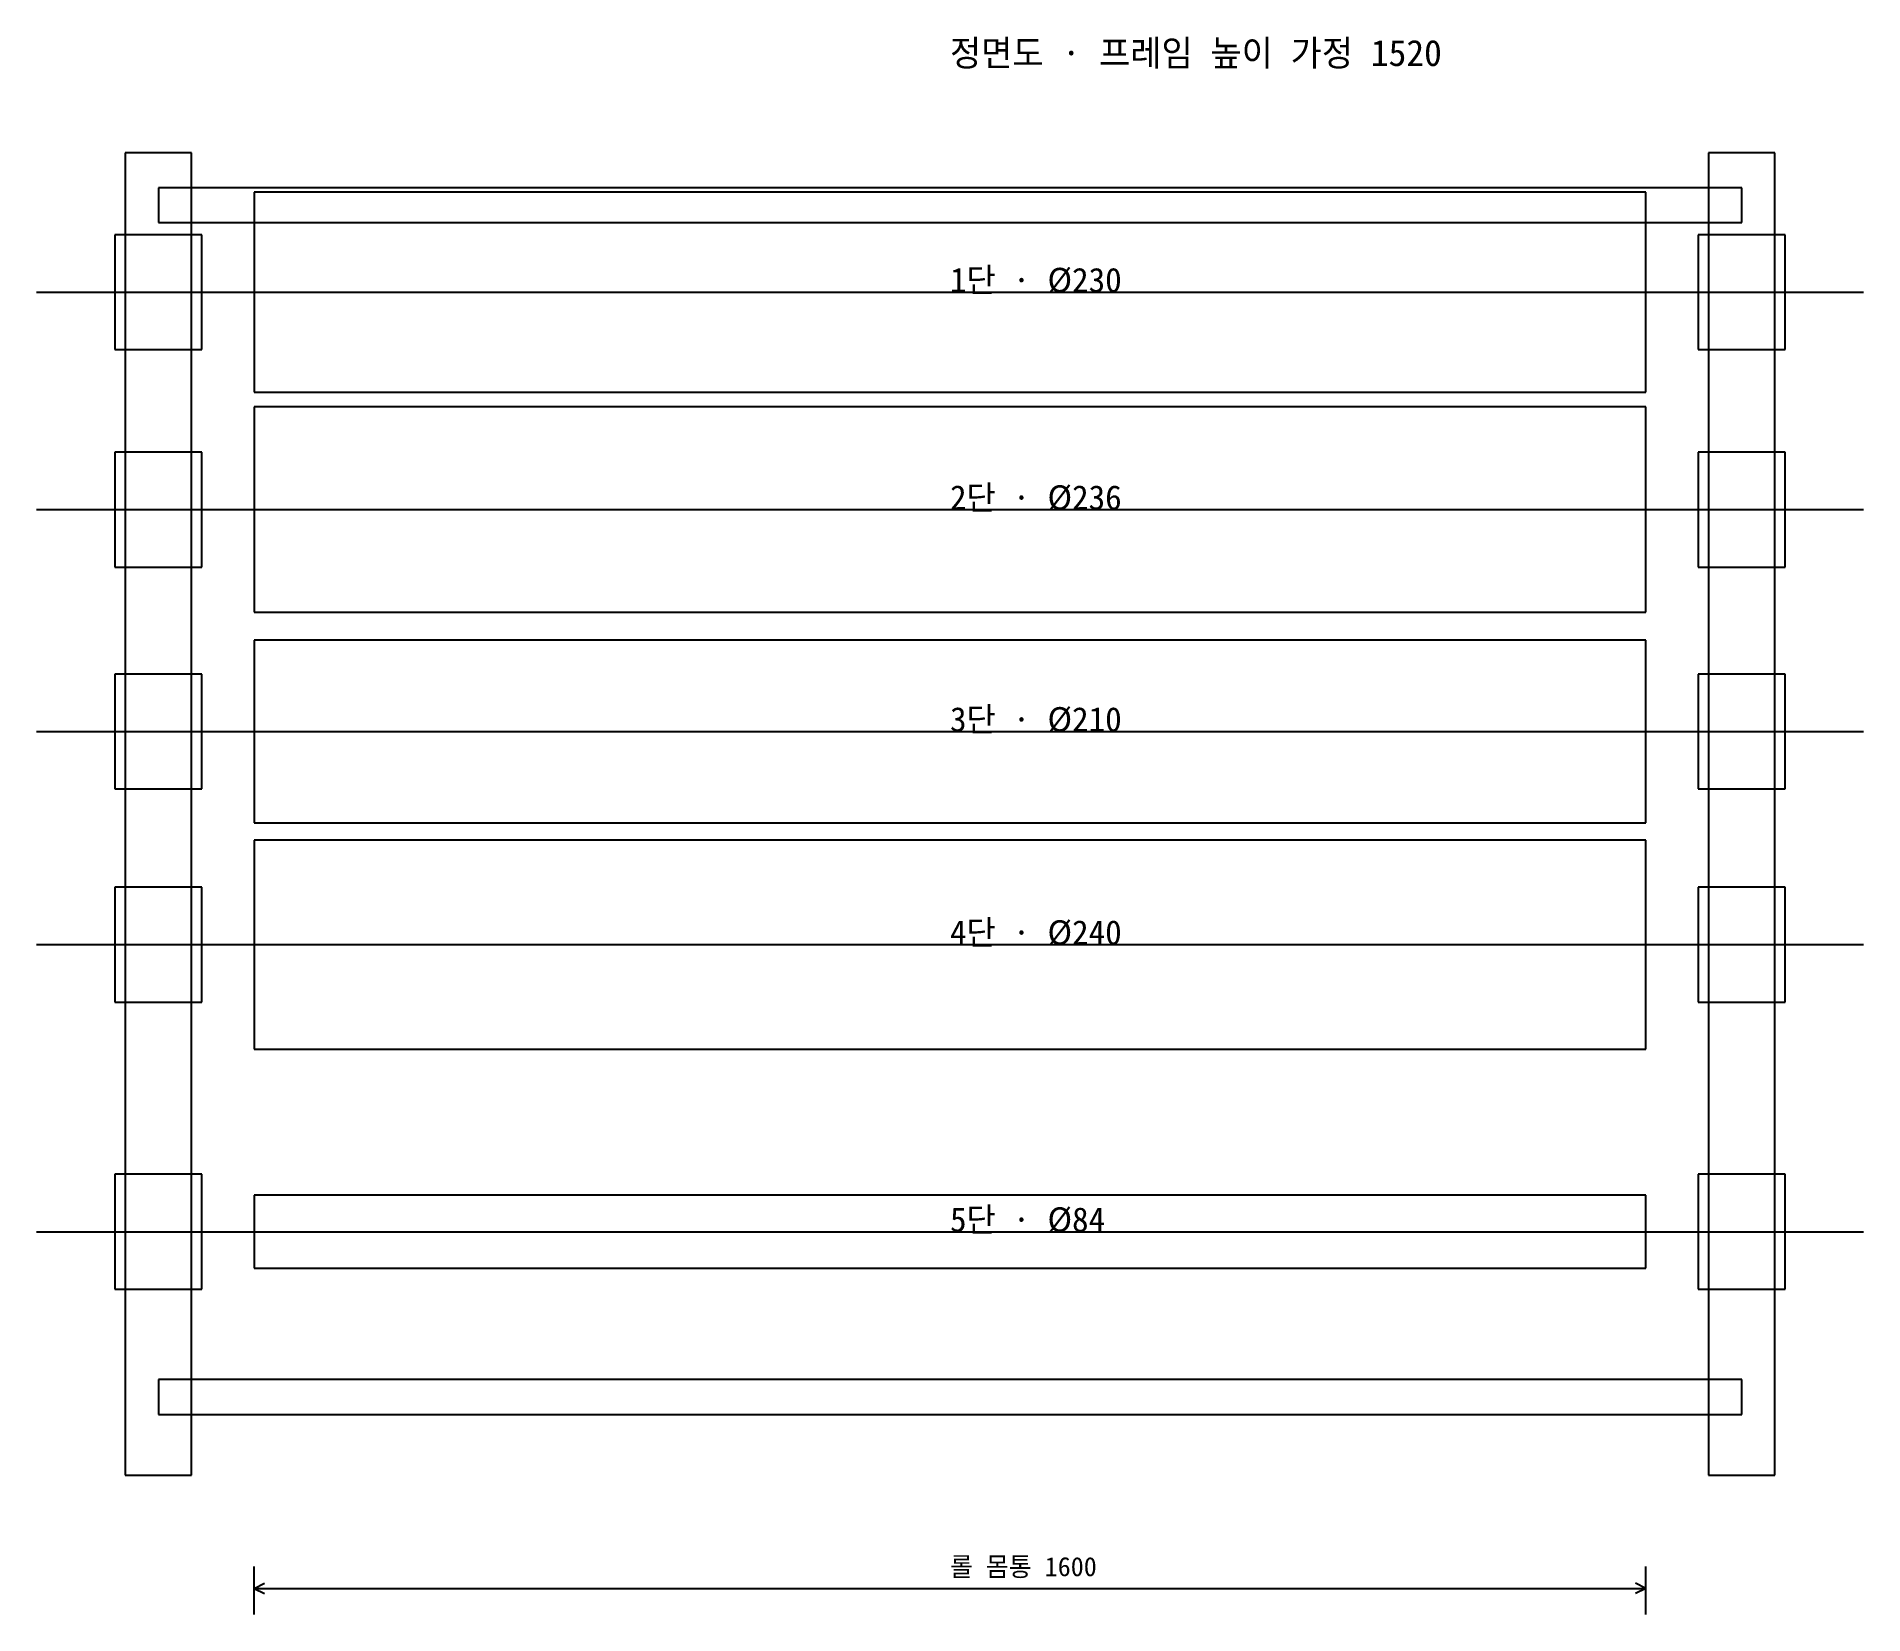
# Model space of a CAD drawing. Header units: millimetres. Extents: x -1050 to 1050, y -160 to 1654.
import ezdxf

# ---------------------------------------------------------------- set-up
doc = ezdxf.new("R2010")
doc.units = ezdxf.units.MM

msp = doc.modelspace()

# ---------------------------------------------------------------- linework, layer by layer
at = {"layer": 'CENTER'}
for p, q in [((-1050, 1360), (1050, 1360)), ((-1050, 1110), (1050, 1110)), ((-1050, 855), (1050, 855)), ((-1050, 610), (1050, 610)), ((-1050, 280), (1050, 280))]:
    msp.add_line(p, q, dxfattribs=at)
at = {"layer": 'DIM'}
for p, q in [((-800, -160), (-800, -105)), ((800, -160), (800, -105)), ((-800, -130), (-788, -124)), ((800, -130), (788, -124)), ((-800, -130), (800, -130)), ((-800, -130), (-788, -136)), ((800, -130), (788, -136))]:
    msp.add_line(p, q, dxfattribs=at)
at = {"layer": 'OBJECT'}
for p, q in [((-872, 1520), (-948, 1520)), ((-948, 1520), (-948, 0)), ((-872, 0), (-872, 1520)), ((948, 1520), (872, 1520)), ((872, 1520), (872, 0)), ((948, 0), (948, 1520)), ((910, 1480), (-910, 1480)), ((-910, 1480), (-910, 1440)), ((800, 1475), (-800, 1475)), ((-800, 1475), (-800, 1245)), ((800, 1245), (800, 1475)), ((910, 1440), (910, 1480)), ((-910, 1440), (910, 1440)), ((-860, 1426), (-960, 1426)), ((-960, 1426), (-960, 1294)), ((-860, 1294), (-860, 1426)), ((960, 1426), (860, 1426)), ((860, 1426), (860, 1294)), ((960, 1294), (960, 1426)), ((-960, 1294), (-860, 1294)), ((860, 1294), (960, 1294)), ((-800, 1245), (800, 1245)), ((800, 1228), (-800, 1228)), ((-800, 1228), (-800, 992)), ((800, 992), (800, 1228)), ((-860, 1176), (-960, 1176)), ((-960, 1176), (-960, 1044)), ((-860, 1044), (-860, 1176)), ((960, 1176), (860, 1176)), ((860, 1176), (860, 1044)), ((960, 1044), (960, 1176)), ((-960, 1044), (-860, 1044)), ((860, 1044), (960, 1044)), ((-800, 992), (800, 992)), ((800, 960), (-800, 960)), ((-800, 960), (-800, 750)), ((800, 750), (800, 960)), ((-860, 921), (-960, 921)), ((-960, 921), (-960, 789)), ((-860, 789), (-860, 921)), ((960, 921), (860, 921)), ((860, 921), (860, 789)), ((960, 789), (960, 921)), ((-960, 789), (-860, 789)), ((860, 789), (960, 789)), ((-800, 750), (800, 750)), ((800, 730), (-800, 730)), ((-800, 730), (-800, 490)), ((800, 490), (800, 730)), ((-860, 676), (-960, 676)), ((-960, 676), (-960, 544)), ((-860, 544), (-860, 676)), ((960, 676), (860, 676)), ((860, 676), (860, 544)), ((960, 544), (960, 676)), ((-960, 544), (-860, 544)), ((860, 544), (960, 544)), ((-800, 490), (800, 490)), ((-860, 346), (-960, 346)), ((-960, 346), (-960, 214)), ((-860, 214), (-860, 346)), ((960, 346), (860, 346)), ((860, 346), (860, 214)), ((960, 214), (960, 346)), ((800, 322), (-800, 322)), ((-800, 322), (-800, 238)), ((800, 238), (800, 322)), ((-800, 238), (800, 238)), ((-960, 214), (-860, 214)), ((860, 214), (960, 214)), ((910, 110), (-910, 110)), ((-910, 110), (-910, 70)), ((910, 70), (910, 110)), ((-910, 70), (910, 70)), ((-948, 0), (-872, 0)), ((872, 0), (948, 0))]:
    msp.add_line(p, q, dxfattribs=at)

# ---------------------------------------------------------------- texts
at = {"layer": 'DIM'}
msp.add_text('롤 몸통 1600', height=22, dxfattribs=at).set_placement((0, -116))
at = {"layer": 'TEXT'}
for s, height, p in [('정면도 · 프레임 높이 가정 1520', 30, (0, 1620)), ('1단 · Ø230', 28, (0, 1360)), ('2단 · Ø236', 28, (0, 1110)), ('3단 · Ø210', 28, (0, 855)), ('4단 · Ø240', 28, (0, 610)), ('5단 · Ø84', 28, (0, 280))]:
    msp.add_text(s, height=height, dxfattribs=at).set_placement(p)

doc.saveas('drawing.dxf')
